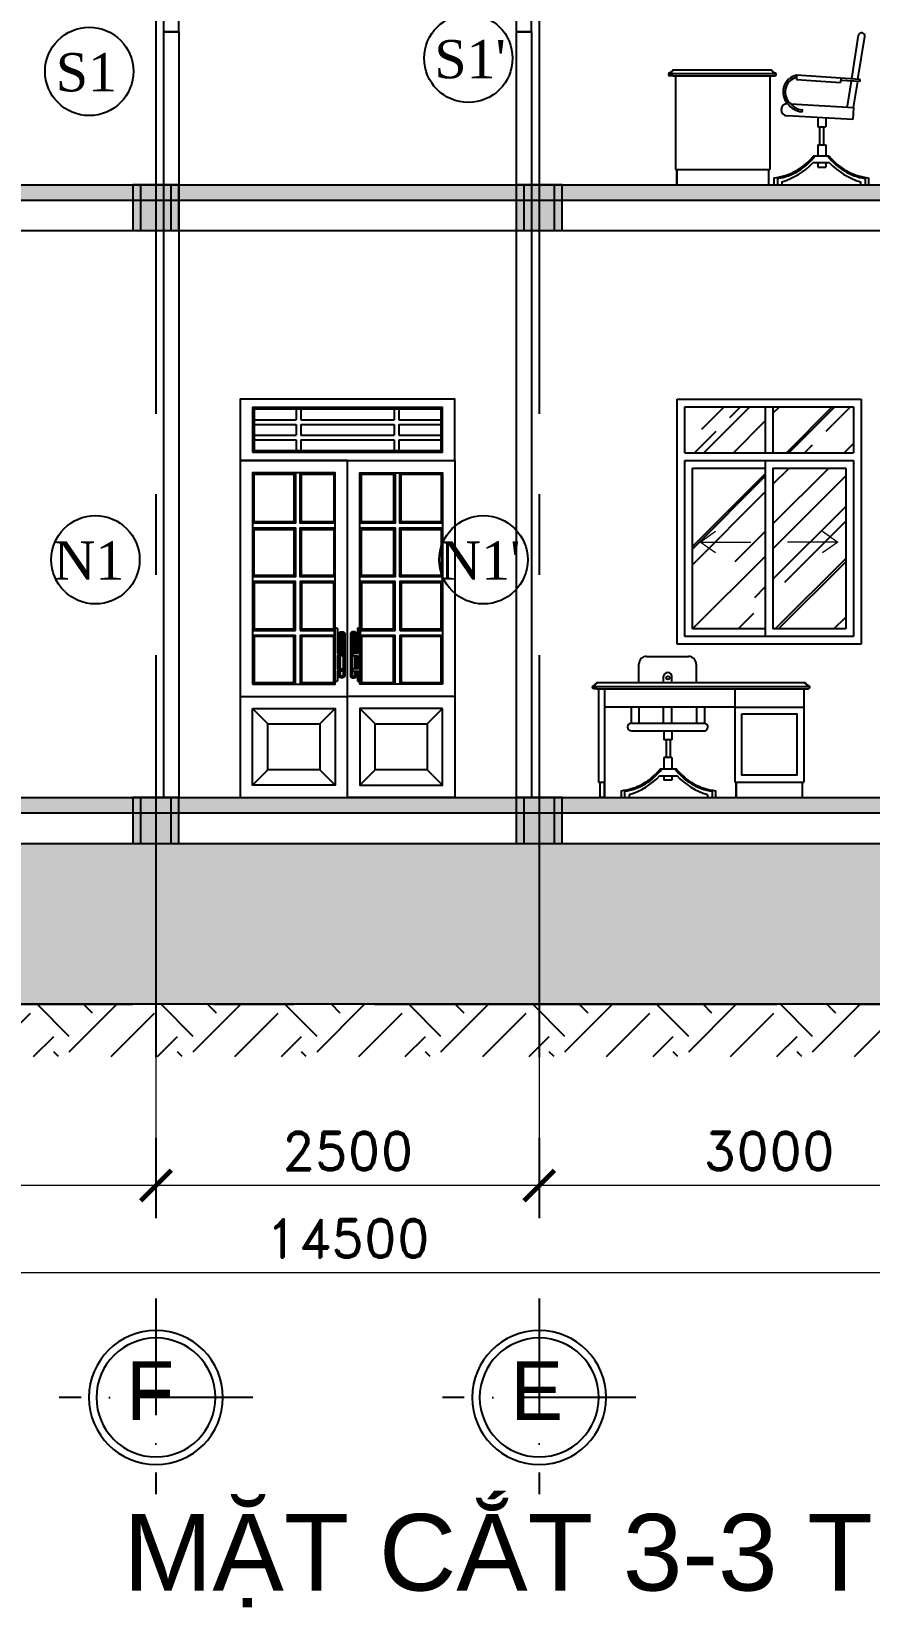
# Model space of a CAD drawing. Header units: inches. Extents: x 452443 to 881249, y 975131 to 1198310.
# Drawn here: x 784054 to 789520, y 1031223 to 1041510 of the extents above; entities that cross this region are included whole.
import ezdxf
from ezdxf.enums import TextEntityAlignment as Align

# ---------------------------------------------------------------- set-up
doc = ezdxf.new("R2010")
doc.units = ezdxf.units.IN
doc.header["$LTSCALE"] = 3.5
doc.header["$MEASUREMENT"] = 0
doc.linetypes.add('ACAD_ISO10W100', pattern=[18, 12, -3, 0, -3])
doc.linetypes.add('CENTER', pattern=[2, 1.25, -0.25, 0.25, -0.25])
for name, color, linetype in [('1-NETMANH', 1, 'Continuous'), ('cot', 1, 'Continuous'), ('cotnha', 1, 'Continuous'), ('DOOR-84', 84, 'Continuous'), ('hatch', 4, 'Continuous'), ('hatch vl', 4, 'Continuous'), ('NCUAMANH', 32, 'Continuous'), ('Netthay_126', 126, 'Continuous'), ('NOI THAT', 42, 'Continuous'), ('phong', 2, 'Continuous'), ('text', 3, 'Continuous'), ('TEXT2', 7, 'Continuous'), ('thuocdo', 3, 'Continuous'), ('Truc', 252, 'Continuous'), ('Vat dung 2', 9, 'Continuous'), ('VATLIEU', 35, 'Continuous'), ('VISIONABLE-LINE126', 126, 'Continuous')]:
    doc.layers.add(name, color=color, linetype=linetype)
doc.styles.add('romand', font='romand.shx')
doc.styles.get("Standard").update_dxf_attribs({"font": 'times.ttf'})
doc.styles.add('STYLE5', font='VAVON_.TTF')
doc.styles.add('VNI-HELVE', font='VHELVEN0.TTF')
doc.dimstyles.new('TL100', dxfattribs={"dimscale": 100, "dimtxt": 2.5, "dimasz": 2, "dimexe": 2, "dimexo": 1, "dimgap": 1, "dimtad": 1, "dimdec": 0, "dimzin": 0, "dimdsep": 46, "dimtxsty": 'romand', "dimblk": 'ARCHTICK', "dimcen": 2, "dimdle": 2, "dimclrd": 256, "dimclre": 256, "dimclrt": 7, "dimadec": 0, "dimazin": 0, "dimtfac": 0.004, "dimtdec": 0, "dimtmove": 2, "dimatfit": 3, "dimfxl": 1, "dimtolj": 1, "dimtzin": 0, "dimlwd": 20, "dimlwe": 20, "dimarcsym": 1})

# ---------------------------------------------------------------- blocks, each defined once
blk = doc.blocks.new('truc tron')
at = {"layer": 'DOOR-84', "linetype": 'ACAD_ISO10W100', "ltscale": 20}
for p, q in [((0, -710), (0, 710)), ((710, 0), (-710, 0))]:
    blk.add_line(p, q, dxfattribs=at)
at = {"layer": 'DOOR-84', "linetype": 'Continuous'}
blk.add_circle((0, 0), 492, dxfattribs=at)
at = {"layer": 'NOI THAT', "linetype": 'Continuous'}
blk.add_circle((0, 0), 437, dxfattribs=at)
blk = doc.blocks.new('cuadi2600x1400')
at = {"layer": 'Vat dung 2', "ltscale": 15}
h = blk.add_hatch(color=256, dxfattribs=at)
edge = h.paths.add_edge_path()
edge.add_line((635, 824), (635, 764))
edge.add_ellipse((628, 764), major_axis=(-5.3, 5.3), ratio=1, start_angle=135, end_angle=225, ccw=False)
edge.add_line((628, 757), (623, 757))
edge.add_ellipse((623, 764), major_axis=(-5.3, 5.3), ratio=1, start_angle=45, end_angle=135, ccw=False)
edge.add_line((615, 764), (615, 1099))
edge.add_ellipse((623, 1099), major_axis=(-5.3, 5.3), ratio=1, start_angle=-45, end_angle=45, ccw=False)
edge.add_line((623, 1107), (628, 1107))
edge.add_ellipse((628, 1099), major_axis=(5.3, 5.3), ratio=1, start_angle=315, end_angle=405, ccw=False)
edge.add_line((635, 1099), (635, 939))
edge.add_line((635, 939), (663, 939))
edge.add_ellipse((663, 934), major_axis=(-3.54, 3.54), ratio=1, start_angle=225, end_angle=315, ccw=False)
edge.add_line((668, 934), (668, 929))
edge.add_ellipse((663, 929), major_axis=(3.54, 3.54), ratio=1, start_angle=225, end_angle=315, ccw=False)
edge.add_line((663, 924), (635, 924))
edge.add_line((635, 924), (635, 839))
edge.add_line((635, 839), (663, 839))
edge.add_ellipse((663, 834), major_axis=(-3.54, 3.54), ratio=1, start_angle=225, end_angle=315, ccw=False)
edge.add_line((668, 834), (668, 829))
edge.add_ellipse((663, 829), major_axis=(3.54, 3.54), ratio=1, start_angle=225, end_angle=315, ccw=False)
edge.add_line((663, 824), (635, 824))
h = blk.add_hatch(color=256, dxfattribs=at)
edge = h.paths.add_edge_path()
edge.add_ellipse((667, 1067), major_axis=(3.54, 3.54), ratio=1, start_angle=315, end_angle=405)
edge.add_line((667, 1072), (657, 1072))
edge.add_ellipse((657, 1067), major_axis=(-3.54, 3.54), ratio=1, start_angle=-45, end_angle=45)
edge.add_line((652, 1067), (652, 951))
edge.add_line((652, 951), (655, 951))
edge.add_ellipse((662, 951), major_axis=(5.34, 5.34), ratio=1, start_angle=-45, end_angle=135, ccw=False)
edge.add_line((670, 951), (672, 951))
edge.add_line((672, 951), (672, 1067))
h = blk.add_hatch(color=256, dxfattribs=at)
edge = h.paths.add_edge_path()
edge.add_ellipse((733, 1067), major_axis=(-3.54, 3.54), ratio=1, start_angle=-45, end_angle=45, ccw=False)
edge.add_line((733, 1072), (743, 1072))
edge.add_ellipse((743, 1067), major_axis=(3.54, 3.54), ratio=1, start_angle=315, end_angle=405, ccw=False)
edge.add_line((748, 1067), (748, 951))
edge.add_line((748, 951), (745, 951))
edge.add_ellipse((738, 951), major_axis=(-5.34, 5.34), ratio=1, start_angle=225, end_angle=405)
edge.add_line((730, 951), (728, 951))
edge.add_line((728, 951), (728, 1067))
h = blk.add_hatch(color=256, dxfattribs=at)
edge = h.paths.add_edge_path()
edge.add_line((765, 824), (765, 764))
edge.add_ellipse((772, 764), major_axis=(5.3, 5.3), ratio=1, start_angle=135, end_angle=225)
edge.add_line((772, 757), (777, 757))
edge.add_ellipse((777, 764), major_axis=(5.3, 5.3), ratio=1, start_angle=225, end_angle=315)
edge.add_line((785, 764), (785, 1099))
edge.add_ellipse((777, 1099), major_axis=(5.3, 5.3), ratio=1, start_angle=315, end_angle=405)
edge.add_line((777, 1107), (772, 1107))
edge.add_ellipse((772, 1099), major_axis=(-5.3, 5.3), ratio=1, start_angle=-45, end_angle=45)
edge.add_line((765, 1099), (765, 939))
edge.add_line((765, 939), (737, 939))
edge.add_ellipse((737, 934), major_axis=(3.54, 3.54), ratio=1, start_angle=45, end_angle=135)
edge.add_line((732, 934), (732, 929))
edge.add_ellipse((737, 929), major_axis=(-3.54, 3.54), ratio=1, start_angle=45, end_angle=135)
edge.add_line((737, 924), (765, 924))
edge.add_line((765, 924), (765, 839))
edge.add_line((765, 839), (737, 839))
edge.add_ellipse((737, 834), major_axis=(3.54, 3.54), ratio=1, start_angle=45, end_angle=135)
edge.add_line((732, 834), (732, 829))
edge.add_ellipse((737, 829), major_axis=(-3.54, 3.54), ratio=1, start_angle=45, end_angle=135)
edge.add_line((737, 824), (765, 824))
h = blk.add_hatch(color=256, dxfattribs=at)
edge = h.paths.add_edge_path()
edge.add_line((672, 951), (670, 951))
edge.add_ellipse((662, 951), major_axis=(5.34, 5.34), ratio=1, start_angle=135, end_angle=315, ccw=False)
edge.add_line((655, 951), (652, 951))
edge.add_line((652, 951), (652, 939))
edge.add_line((652, 939), (663, 939))
edge.add_ellipse((663, 934), major_axis=(-3.54, 3.54), ratio=1, start_angle=225, end_angle=315, ccw=False)
edge.add_line((668, 934), (668, 929))
edge.add_ellipse((663, 929), major_axis=(3.54, 3.54), ratio=1, start_angle=225, end_angle=315, ccw=False)
edge.add_line((663, 924), (652, 924))
edge.add_line((652, 924), (652, 839))
edge.add_line((652, 839), (663, 839))
edge.add_ellipse((663, 834), major_axis=(-3.54, 3.54), ratio=1, start_angle=225, end_angle=315, ccw=False)
edge.add_line((668, 834), (668, 829))
edge.add_ellipse((663, 829), major_axis=(3.54, 3.54), ratio=1, start_angle=225, end_angle=315, ccw=False)
edge.add_line((663, 824), (652, 824))
edge.add_line((652, 824), (652, 797))
edge.add_ellipse((657, 797), major_axis=(3.54, 3.54), ratio=1, start_angle=135, end_angle=225)
edge.add_line((657, 792), (667, 792))
edge.add_ellipse((667, 797), major_axis=(-3.54, 3.54), ratio=1, start_angle=135, end_angle=225)
edge.add_line((672, 797), (672, 951))
h = blk.add_hatch(color=256, dxfattribs=at)
edge = h.paths.add_edge_path()
edge.add_line((728, 951), (730, 951))
edge.add_ellipse((738, 951), major_axis=(-5.34, 5.34), ratio=1, start_angle=45, end_angle=225)
edge.add_line((745, 951), (748, 951))
edge.add_line((748, 951), (748, 939))
edge.add_line((748, 939), (737, 939))
edge.add_ellipse((737, 934), major_axis=(3.54, 3.54), ratio=1, start_angle=45, end_angle=135)
edge.add_line((732, 934), (732, 929))
edge.add_ellipse((737, 929), major_axis=(-3.54, 3.54), ratio=1, start_angle=45, end_angle=135)
edge.add_line((737, 924), (748, 924))
edge.add_line((748, 924), (748, 839))
edge.add_line((748, 839), (737, 839))
edge.add_ellipse((737, 834), major_axis=(3.54, 3.54), ratio=1, start_angle=45, end_angle=135)
edge.add_line((732, 834), (732, 829))
edge.add_ellipse((737, 829), major_axis=(-3.54, 3.54), ratio=1, start_angle=45, end_angle=135)
edge.add_line((737, 824), (748, 824))
edge.add_line((748, 824), (748, 797))
edge.add_ellipse((743, 797), major_axis=(-3.54, 3.54), ratio=1, start_angle=135, end_angle=225, ccw=False)
edge.add_line((743, 792), (733, 792))
edge.add_ellipse((733, 797), major_axis=(3.54, 3.54), ratio=1, start_angle=135, end_angle=225, ccw=False)
edge.add_line((728, 797), (728, 951))
blk.add_lwpolyline([(90, 2265), (1310, 2265), (1310, 2535), (90, 2535)], close=True, dxfattribs=at)
for points in [[(90, 2110), (350, 2110), (350, 1800), (90, 1800), (90, 2110)], [(610, 1800), (400, 1800), (400, 2110), (610, 2110), (610, 1800)], [(790, 2110), (1000, 2110), (1000, 1800), (790, 1800), (790, 2110)], [(1310, 1800), (1050, 1800), (1050, 2110), (1310, 2110), (1310, 1800)], [(90, 1750), (350, 1750), (350, 1450), (90, 1450), (90, 1750)], [(610, 1450), (400, 1450), (400, 1750), (610, 1750), (610, 1450)], [(790, 1750), (1000, 1750), (1000, 1450), (790, 1450), (790, 1750)], [(1310, 1450), (1050, 1450), (1050, 1750), (1310, 1750), (1310, 1450)], [(350, 1100), (350, 1400), (90, 1400), (90, 1100), (350, 1100)], [(610, 1400), (400, 1400), (400, 1100), (610, 1100), (610, 1400)], [(1000, 1100), (1000, 1400), (790, 1400), (790, 1100), (1000, 1100)], [(1310, 1400), (1050, 1400), (1050, 1100), (1310, 1100), (1310, 1400)], [(350, 750), (350, 1050), (90, 1050), (90, 750), (350, 750)], [(610, 1050), (400, 1050), (400, 750), (610, 750), (610, 1050)], [(1000, 750), (1000, 1050), (790, 1050), (790, 750), (1000, 750)], [(1310, 1050), (1050, 1050), (1050, 750), (1310, 750), (1310, 1050)], [(642, 839), (642, 924)], [(652, 839), (652, 924)], [(748, 839), (748, 924)], [(758, 839), (758, 924)]]:
    blk.add_lwpolyline(points, dxfattribs=at)
for points in [[(635, 939), (663, 939, -0.414214), (668, 934), (668, 929, -0.414214), (663, 924), (635, 924), (635, 839), (663, 839, -0.414214), (668, 834), (668, 829, -0.414214), (663, 824), (635, 824), (635, 764, -0.414214), (628, 757), (623, 757, -0.414214), (615, 764), (615, 1099, -0.414214), (623, 1107), (628, 1107, -0.414214), (635, 1099)], [(765, 939), (737, 939, 0.414214), (732, 934), (732, 929, 0.414214), (737, 924), (765, 924), (765, 839), (737, 839, 0.414214), (732, 834), (732, 829, 0.414214), (737, 824), (765, 824), (765, 764, 0.414214), (772, 757), (777, 757, 0.414214), (785, 764), (785, 1099, 0.414214), (777, 1107), (772, 1107, 0.414214), (765, 1099)]]:
    blk.add_lwpolyline(points, format="xyb", close=True, dxfattribs=at)
for points in [[(642, 939), (642, 1067, -0.414214), (657, 1082), (667, 1082, -0.414214), (682, 1067), (682, 797, -0.414214), (667, 782), (657, 782, -0.414214), (642, 797), (642, 824)], [(652, 939), (652, 1067, -0.414214), (657, 1072), (667, 1072, -0.414214), (672, 1067), (672, 797, -0.414214), (667, 792), (657, 792, -0.414214), (652, 797), (652, 824)], [(758, 939), (758, 1067, 0.414214), (743, 1082), (733, 1082, 0.414214), (718, 1067), (718, 797, 0.414214), (733, 782), (743, 782, 0.414214), (758, 797), (758, 824)], [(748, 939), (748, 1067, 0.414214), (743, 1072), (733, 1072, 0.414214), (728, 1067), (728, 797, 0.414214), (733, 792), (743, 792, 0.414214), (748, 797), (748, 824)]]:
    blk.add_lwpolyline(points, format="xyb", dxfattribs=at)
for centre, radius in [((662, 951), 7.56), ((662, 951), 4.56), ((738, 951), 7.56), ((738, 951), 4.56)]:
    blk.add_circle(centre, radius, dxfattribs=at)
at = {"layer": 'VATLIEU', "ltscale": 15}
for p, q in [((365, 2545), (365, 2465)), ((395, 2545), (395, 2465)), ((1005, 2545), (1005, 2465)), ((1035, 2545), (1035, 2465)), ((80, 2465), (365, 2465)), ((80, 2435), (365, 2435)), ((365, 2435), (365, 2365)), ((395, 2465), (1005, 2465)), ((395, 2435), (395, 2365)), ((395, 2435), (1005, 2435)), ((1005, 2435), (1005, 2365)), ((1035, 2465), (1320, 2465)), ((1035, 2435), (1035, 2365)), ((1035, 2435), (1320, 2435)), ((80, 2365), (365, 2365)), ((80, 2335), (365, 2335)), ((365, 2335), (365, 2255)), ((395, 2365), (1005, 2365)), ((395, 2335), (1005, 2335)), ((395, 2335), (395, 2255)), ((1005, 2335), (1005, 2255)), ((1035, 2365), (1320, 2365)), ((1035, 2335), (1320, 2335)), ((1035, 2335), (1035, 2255)), ((80, 1090), (360, 1090)), ((80, 1060), (360, 1060)), ((390, 1090), (620, 1090)), ((390, 1060), (620, 1060)), ((780, 1090), (1010, 1090)), ((780, 1060), (1010, 1060)), ((1040, 1090), (1320, 1090)), ((1040, 1060), (1320, 1060)), ((0, 660), (700, 660)), ((1400, 660), (700, 660)), ((180, 480), (80, 580)), ((520, 480), (620, 580)), ((880, 480), (780, 580)), ((1220, 480), (1320, 580)), ((180, 180), (80, 80)), ((520, 180), (620, 80)), ((880, 180), (780, 80)), ((1220, 180), (1320, 80))]:
    blk.add_line(p, q, dxfattribs=at)
for points in [[(0, 2200), (1400, 2200), (1400, 2600), (0, 2600)], [(80, 2255), (1320, 2255), (1320, 2545), (80, 2545)], [(0, 0), (700, 0), (700, 2200), (0, 2200)], [(1400, 0), (700, 0), (700, 2200), (1400, 2200)], [(80, 740), (620, 740), (620, 2120), (80, 2120)], [(1320, 740), (780, 740), (780, 2120), (1320, 2120)], [(80, 580), (620, 580), (620, 80), (80, 80)], [(1320, 580), (780, 580), (780, 80), (1320, 80)], [(180, 480), (520, 480), (520, 180), (180, 180)], [(880, 480), (1220, 480), (1220, 180), (880, 180)]]:
    blk.add_lwpolyline(points, close=True, dxfattribs=at)
for points in [[(80, 2120), (133, 2120)], [(360, 2120), (360, 1790), (80, 1790)], [(620, 1790), (390, 1790), (390, 2120)], [(567, 2120), (620, 2120)], [(1010, 2120), (1010, 1790), (780, 1790)], [(1320, 1790), (1040, 1790), (1040, 2120)], [(80, 1760), (360, 1760), (360, 1440), (80, 1440)], [(620, 1440), (390, 1440), (390, 1760), (620, 1760)], [(780, 1760), (1010, 1760), (1010, 1440), (780, 1440)], [(1320, 1440), (1040, 1440), (1040, 1760), (1320, 1760)], [(360, 1090), (360, 1410), (80, 1410)], [(620, 1410), (390, 1410), (390, 1090)], [(1010, 1090), (1010, 1410), (780, 1410)], [(1320, 1410), (1040, 1410), (1040, 1090)], [(360, 740), (360, 1060)], [(390, 1060), (390, 740)], [(1010, 740), (1010, 1060)], [(1040, 1060), (1040, 740)]]:
    blk.add_lwpolyline(points, dxfattribs=at)
blk = doc.blocks.new('ban v.tinh3')
for p, q in [((-1065, 750), (-1065, 871)), ((-1015, 921), (-742, 921)), ((-692, 871), (-692, 750)), ((-904, 750), (-904, 789)), ((-850, 750), (-850, 789)), ((-1116, 590), (-1116, 485)), ((-1065, 590), (-1065, 485)), ((-904, 485), (-904, 590)), ((-850, 484), (-850, 590)), ((-690, 590), (-689, 485)), ((-638, 590), (-638, 485)), ((-1114, 485), (-904, 485)), ((-1114, 435), (-640, 434)), ((-904, 485), (-640, 484)), ((-903, 435), (-903, 377)), ((-851, 438), (-851, 377)), ((-851, 377), (-903, 377)), ((-887, 377), (-887, 260)), ((-862, 377), (-862, 260)), ((-851, 260), (-903, 260)), ((-903, 260), (-903, 186)), ((-851, 260), (-851, 186)), ((-903, 142), (-903, 114)), ((-851, 114), (-903, 114)), ((-851, 142), (-851, 114)), ((-1182, 0), (-565, 0))]:
    blk.add_line(p, q)
at = {"color": 7}
for p, q in [((-1340, 750), (20, 750)), ((-1340, 710), (25, 710)), ((-1330, 710), (-1330, 100)), ((-1290, 710), (-1290, 100)), ((-440, 710), (-440, 100)), ((-440, 710), (-440, 100)), ((10, 710), (10, 100)), ((-440, 590), (10, 590)), ((-1320, 100), (-1320, 0)), ((-1290, 0), (-1320, 0)), ((-1290, 0), (-1290, 100)), ((-1290, 100), (-1290, 0)), ((-440, 100), (10, 100)), ((-440, 100), (10, 100)), ((-430, 0), (-430, 100)), ((-430, 100), (-430, 0)), ((-430, 100), (-430, 0)), ((-430, 100), (-430, 0)), ((-430, 0), (0, 0)), ((0, 100), (0, 0))]:
    blk.add_line(p, q, dxfattribs=at)
at = {"linetype": 'ByBlock'}
for p, q in [((-1340, 710), (-1360, 710)), ((20, 710), (40, 710)), ((-440, 590), (-1290, 590))]:
    blk.add_line(p, q, dxfattribs=at)
at = {"color": 7, "linetype": 'ByBlock'}
blk.add_line((-1330, 100), (-1290, 100), dxfattribs=at)
at = {"color": 7}
for points in [[(-1340, 750), (-1340, 750), (-1340, 745, 0.327999), (-1350, 735), (-1355, 735), (-1355, 730), (-1360, 730)], [(20, 750), (20, 750), (20, 745, -0.327999), (30, 735), (35, 735), (35, 730), (40, 730)]]:
    blk.add_lwpolyline(points, format="xyb", dxfattribs=at)
blk.add_circle((-876, 781), 10.9)
for centre, radius, start, end in [((-1015, 871), 50, 90, 180), ((-742, 871), 50, 0, 90), ((-877, 789), 27, 0, 180), ((-1114, 460), 25, 89.8543, 269.8543), ((-640, 459), 25, 269.8543, 89.8543)]:
    blk.add_arc(centre, radius, start, end)
for centre, start, end in [((-1360, 720), 90, 270), ((40, 720), 270, 90)]:
    blk.add_arc(centre, 10, start, end, dxfattribs=at)
at = {"layer": '1-NETMANH'}
for p, q in [((-1369, 725), (49, 725)), ((-928, 142), (-819, 142)), ((-926, 186), (-821, 186)), ((-1182, 45), (-1182, 0)), ((-1159, 41), (-1159, 0)), ((-1130, 18), (-1130, 0)), ((-617, 18), (-617, 0)), ((-617, 18), (-617, 0)), ((-588, 41), (-588, 0)), ((-565, 45), (-565, 0))]:
    blk.add_line(p, q, dxfattribs=at)
blk.add_lwpolyline([(-395, 545), (-35, 545), (-35, 145), (-395, 145)], close=True, dxfattribs=at)
for centre, radius, start, end in [((-1224, 423), 381, 276.3269, 321.5877), ((-1216, 411), 375, 278.8818, 323.0611), ((-1267, 468), 470, 286.9417, 316.1538), ((-530, 411), 375, 216.9389, 261.1182), ((-523, 423), 381, 218.4123, 263.6731), ((-480, 468), 470, 223.8462, 253.0583)]:
    blk.add_arc(centre, radius, start, end, dxfattribs=at)
blk = doc.blocks.new('ban v.tinh4')
at = {"color": 7}
for p, q in [((-26, 750), (617, 750)), ((-26, 710), (622, 710)), ((-10, 710), (-10, 100)), ((-10, 710), (-10, 100)), ((607, 710), (607, 100)), ((-10, 100), (607, 100)), ((-10, 100), (607, 100)), ((0, 0), (0, 100)), ((0, 100), (0, 0)), ((0, 100), (0, 0)), ((0, 100), (0, 0)), ((0, 0), (597, 0)), ((597, 100), (597, 0))]:
    blk.add_line(p, q, dxfattribs=at)
at = {"linetype": 'ByBlock'}
for p, q in [((-26, 710), (-46, 710)), ((617, 710), (637, 710))]:
    blk.add_line(p, q, dxfattribs=at)
for p, q in [((781, 714), (779, 686)), ((779, 686), (1068, 667)), ((1070, 695), (1068, 667)), ((1195, 673), (1196, 687)), ((744, 527), (1152, 504)), ((1148, 425), (718, 450)), ((919, 438), (919, 377)), ((971, 435), (971, 377)), ((1152, 504), (1148, 425)), ((919, 377), (971, 377)), ((930, 377), (930, 260)), ((956, 377), (956, 260)), ((919, 260), (971, 260)), ((919, 260), (919, 186)), ((971, 260), (971, 186)), ((919, 142), (919, 114)), ((919, 114), (971, 114)), ((971, 142), (971, 114)), ((633, 0), (1250, 0))]:
    blk.add_line(p, q)
for points in [[(1140, 690), (1185, 976, 0.693987)], [(1181, 688), (1226, 967, 0.955257), (1185, 976, 0.035148)], [(1112, 512), (1138, 676, 0.693987)], [(1152, 504), (1179, 674, 0.955257)]]:
    blk.add_lwpolyline(points, format="xyb")
at = {"color": 7}
for points in [[(-26, 750), (-26, 750), (-26, 745, 0.327999), (-36, 735), (-41, 735), (-41, 730), (-46, 730)], [(617, 750), (617, 750), (617, 745, -0.327999), (627, 735), (632, 735), (632, 730), (637, 730)]]:
    blk.add_lwpolyline(points, format="xyb", dxfattribs=at)
for centre, start, end in [((-46, 720), 90, 270), ((637, 720), 270, 90)]:
    blk.add_arc(centre, 10, start, end, dxfattribs=at)
blk.add_arc((720, 489), 39.4, 86.6986, 266.6986)
at = {"layer": '1-NETMANH'}
for p, q in [((-54, 725), (645, 725)), ((1196, 687), (781, 714)), ((1195, 673), (1069, 681)), ((996, 142), (887, 142)), ((994, 186), (889, 186)), ((633, 45), (633, 0)), ((656, 41), (656, 0)), ((685, 18), (685, 0)), ((1198, 18), (1198, 0)), ((1227, 41), (1227, 0)), ((1250, 45), (1250, 0))]:
    blk.add_line(p, q, dxfattribs=at)
for centre, radius, start, end in [((804, 605), 112, 102.0562, 222.876), ((804, 605), 98.3, 104.2449, 231.9122), ((831, 611), 136, 217.2826, 262.7659), ((824, 591), 102, 218.3052, 264.4957), ((813, 482), 6.53, 273.448, 81.3433), ((591, 423), 381, 276.3269, 321.5877), ((599, 411), 375, 278.8818, 323.0611), ((548, 468), 470, 286.9417, 316.1538), ((1285, 411), 375, 216.9389, 261.1182), ((1292, 423), 381, 218.4123, 263.6731), ((1335, 468), 470, 223.8462, 253.0583)]:
    blk.add_arc(centre, radius, start, end, dxfattribs=at)
blk = doc.blocks.new('_ArchTick')
at = {"color": 0, "linetype": 'ByBlock', "const_width": 0.15}
blk.add_lwpolyline([(-0.5, -0.5), (0.5, 0.5)], dxfattribs=at)
blk = doc.blocks.new('*D2493')
at = {"layer": 'DEFPOINTS', "color": 0}
for p in [(787366, 1035160), (790366, 1035160), (787366, 1033977)]:
    blk.add_point(p, dxfattribs=at)
at = {"layer": 'thuocdo', "lineweight": 20}
for p, q in [((787366, 1035060), (787366, 1033777)), ((790366, 1035060), (790366, 1033777)), ((790566, 1033977), (787166, 1033977))]:
    blk.add_line(p, q, dxfattribs=at)
at = {"layer": 'thuocdo', "lineweight": 20, "xscale": 200, "yscale": 200, "zscale": 200, "rotation": 180}
blk.add_blockref('_ArchTick', (787366, 1033977), dxfattribs=at)
at = {"layer": 'thuocdo', "lineweight": 20, "xscale": 200, "yscale": 200, "zscale": 200}
blk.add_blockref('_ArchTick', (790366, 1033977), dxfattribs=at)
at = {"layer": 'thuocdo', "color": 7, "insert": (788866, 1034202), "char_height": 250, "attachment_point": 5, "style": 'romand'}
blk.add_mtext('\\A1;3000', dxfattribs=at)
blk = doc.blocks.new('*D2494')
at = {"layer": 'DEFPOINTS', "color": 0}
for p in [(784866, 1035160), (787366, 1035160), (784866, 1033977)]:
    blk.add_point(p, dxfattribs=at)
at = {"layer": 'thuocdo', "lineweight": 20}
for p, q in [((784866, 1035060), (784866, 1033777)), ((787366, 1035060), (787366, 1033777)), ((787566, 1033977), (784666, 1033977))]:
    blk.add_line(p, q, dxfattribs=at)
at = {"layer": 'thuocdo', "lineweight": 20, "xscale": 200, "yscale": 200, "zscale": 200, "rotation": 180}
blk.add_blockref('_ArchTick', (784866, 1033977), dxfattribs=at)
at = {"layer": 'thuocdo', "lineweight": 20, "xscale": 200, "yscale": 200, "zscale": 200}
blk.add_blockref('_ArchTick', (787366, 1033977), dxfattribs=at)
at = {"layer": 'thuocdo', "color": 7, "insert": (786116, 1034202), "char_height": 250, "attachment_point": 5, "style": 'romand'}
blk.add_mtext('\\A1;2500', dxfattribs=at)
blk = doc.blocks.new('*D2495')
at = {"layer": 'DEFPOINTS', "color": 0}
for p in [(781866, 1035160), (784866, 1035160), (781866, 1033977)]:
    blk.add_point(p, dxfattribs=at)
at = {"layer": 'thuocdo', "lineweight": 20}
for p, q in [((781866, 1035060), (781866, 1033777)), ((784866, 1035060), (784866, 1033777)), ((785066, 1033977), (781666, 1033977))]:
    blk.add_line(p, q, dxfattribs=at)
at = {"layer": 'thuocdo', "lineweight": 20, "xscale": 200, "yscale": 200, "zscale": 200, "rotation": 180}
blk.add_blockref('_ArchTick', (781866, 1033977), dxfattribs=at)
at = {"layer": 'thuocdo', "lineweight": 20, "xscale": 200, "yscale": 200, "zscale": 200}
blk.add_blockref('_ArchTick', (784866, 1033977), dxfattribs=at)
at = {"layer": 'thuocdo', "color": 7, "insert": (783366, 1034202), "char_height": 250, "attachment_point": 5, "style": 'romand'}
blk.add_mtext('\\A1;3000', dxfattribs=at)
blk = doc.blocks.new('*D2497')
at = {"layer": 'DEFPOINTS', "color": 0}
for p in [(778866, 1034437), (793366, 1034335), (778866, 1033407)]:
    blk.add_point(p, dxfattribs=at)
at = {"layer": 'thuocdo', "lineweight": 20}
for p, q in [((778866, 1034337), (778866, 1033207)), ((793366, 1034235), (793366, 1033207)), ((793566, 1033407), (778666, 1033407))]:
    blk.add_line(p, q, dxfattribs=at)
at = {"layer": 'thuocdo', "lineweight": 20, "xscale": 200, "yscale": 200, "zscale": 200, "rotation": 180}
blk.add_blockref('_ArchTick', (778866, 1033407), dxfattribs=at)
at = {"layer": 'thuocdo', "lineweight": 20, "xscale": 200, "yscale": 200, "zscale": 200}
blk.add_blockref('_ArchTick', (793366, 1033407), dxfattribs=at)
at = {"layer": 'thuocdo', "color": 7, "insert": (786116, 1033632), "char_height": 250, "attachment_point": 5, "style": 'romand'}
blk.add_mtext('\\A1;14500', dxfattribs=at)
blk = doc.blocks.new('CUAS1200x1600')
at = {"layer": 'hatch vl'}
h = blk.add_hatch(dxfattribs=at)
h.set_pattern_fill('AR-RROOF', color=256, scale=15, angle=45)
h.set_pattern_definition([(45, (381731, 834646.73), (323.28922, 862.10459), [5715, -762, 1905, -381]), (45, (381954.6, 835139.75), (-627.7199, 88.90454), [1143, -125.73, 2286, -285.75]), (45, (381636.7, 835010.43), (1220.41681, 1581.4231), [3048, -533.4, 1524, -381])])
h.paths.add_polyline_path([(100, 100), (575, 100), (575, 1150), (100, 1150)])
h.paths.add_polyline_path([(625, 100), (1100, 100), (1100, 1150), (625, 1150)])
h.paths.add_polyline_path([(575, 1250), (575, 1550), (50, 1550), (50, 1250)])
h.paths.add_polyline_path([(625, 1550), (625, 1250), (1150, 1250), (1150, 1550)])
at = {"layer": 'DOOR-84', "ltscale": 3}
for p, q in [((0, 0), (0, 1600)), ((0, 1600), (1200, 1600)), ((50, 1250), (50, 1550)), ((50, 1550), (1150, 1550)), ((1150, 1550), (1150, 1250)), ((50, 1250), (1150, 1250)), ((50, 50), (50, 1200)), ((50, 1200), (1150, 1200)), ((100, 100), (100, 1150)), ((100, 1150), (575, 1150)), ((625, 1150), (1100, 1150)), ((1100, 1150), (1100, 100)), ((1150, 1200), (1150, 50)), ((1200, 0), (0, 0)), ((1150, 50), (50, 50)), ((575, 100), (100, 100)), ((1100, 100), (625, 100))]:
    blk.add_line(p, q, dxfattribs=at)
for points in [[(575, 1550), (575, 1250)], [(625, 1550), (625, 1250)], [(1200, 1600), (1200, 0)], [(575, 1200), (575, 50)], [(625, 1150), (625, 100)]]:
    blk.add_lwpolyline(points, dxfattribs=at)
for points in [[(151, 667), (481, 667)], [(1049, 667), (719, 667)]]:
    blk.add_leader(points, dimstyle='TL100', override={"dimasz": 1, "dimtad": 0, "dimldrblk": 'Open90', "dimarcsym": 1}, dxfattribs=at)

msp = doc.modelspace()

# ---------------------------------------------------------------- hatches: boundary and pattern name
at = {"layer": 'cot'}
h = msp.add_hatch(color=256, dxfattribs=at)
h.dxf.hatch_style = 1
h.paths.add_polyline_path([(787265.8, 1040510.4), (784965.8, 1040510.4), (784965.8, 1040410.4), (787265.8, 1040410.4)])
h.paths.add_polyline_path([(791065.8, 1040510.4), (787465.8, 1040510.4), (787465.8, 1040410.4), (791065.8, 1040410.4)])
h.paths.add_polyline_path([(778865.8, 1040510.4), (778865.8, 1040410.4), (784765.8, 1040410.4), (784765.8, 1040510.4)])
h.paths.add_polyline_path([(793365.8, 1040410.4), (793365.8, 1040510.4), (791265.8, 1040510.4), (791265.8, 1040410.4)])
h = msp.add_hatch(color=256, dxfattribs=at)
h.dxf.hatch_style = 1
h.paths.add_polyline_path([(785015.8, 1040510.4), (784715.8, 1040510.4), (784715.8, 1040210.4), (785015.8, 1040210.4)])
h = msp.add_hatch(color=256, dxfattribs=at)
h.dxf.hatch_style = 1
h.paths.add_polyline_path([(784965.8, 1040510.4), (784765.8, 1040510.4), (784765.8, 1040210.4), (784965.8, 1040210.4)])
h = msp.add_hatch(color=256, dxfattribs=at)
h.dxf.hatch_style = 1
h.paths.add_polyline_path([(784965.8, 1040510.4), (784765.8, 1040510.4), (784765.8, 1040210.4), (784965.8, 1040210.4)])
h = msp.add_hatch(color=256, dxfattribs=at)
h.dxf.hatch_style = 1
h.paths.add_polyline_path([(787515.8, 1040510.4), (787215.8, 1040510.4), (787215.8, 1040210.4), (787515.8, 1040210.4)])
h = msp.add_hatch(color=256, dxfattribs=at)
h.dxf.hatch_style = 1
h.paths.add_polyline_path([(787465.8, 1040510.4), (787265.8, 1040510.4), (787265.8, 1040210.4), (787465.8, 1040210.4)])
h = msp.add_hatch(color=256, dxfattribs=at)
h.dxf.hatch_style = 1
h.paths.add_polyline_path([(787465.8, 1040510.4), (787265.8, 1040510.4), (787265.8, 1040210.4), (787465.8, 1040210.4)])
h = msp.add_hatch(color=256, dxfattribs=at)
h.dxf.hatch_style = 1
h.paths.add_polyline_path([(784765.8, 1036510.4), (780965.8, 1036510.4), (780965.8, 1036410.4), (784765.8, 1036410.4)])
h.paths.add_polyline_path([(787265.8, 1036510.4), (784965.8, 1036510.4), (784965.8, 1036410.4), (787265.8, 1036410.4)])
h.paths.add_polyline_path([(791065.8, 1036510.4), (787465.8, 1036510.4), (787465.8, 1036410.4), (791065.8, 1036410.4)])
h.paths.add_polyline_path([(778865.8, 1036510.4), (778865.8, 1036410.4), (780965.8, 1036410.4), (780965.8, 1036510.4)])
h.paths.add_polyline_path([(793365.8, 1036410.4), (793365.8, 1036510.4), (791065.8, 1036510.4), (791065.8, 1036410.4)])
h = msp.add_hatch(color=256, dxfattribs=at)
h.dxf.hatch_style = 1
h.paths.add_polyline_path([(785015.8, 1036510.4), (784715.8, 1036510.4), (784715.8, 1036210.4), (785015.8, 1036210.4)])
h = msp.add_hatch(color=256, dxfattribs=at)
h.dxf.hatch_style = 1
h.paths.add_polyline_path([(784965.8, 1036510.4), (784765.8, 1036510.4), (784765.8, 1036210.4), (784965.8, 1036210.4)])
h = msp.add_hatch(color=256, dxfattribs=at)
h.dxf.hatch_style = 1
h.paths.add_polyline_path([(784965.8, 1036510.4), (784765.8, 1036510.4), (784765.8, 1036210.4), (784965.8, 1036210.4)])
h = msp.add_hatch(color=256, dxfattribs=at)
h.dxf.hatch_style = 1
h.paths.add_polyline_path([(787515.8, 1036510.4), (787215.8, 1036510.4), (787215.8, 1036210.4), (787515.8, 1036210.4)])
h = msp.add_hatch(color=256, dxfattribs=at)
h.dxf.hatch_style = 1
h.paths.add_polyline_path([(787465.8, 1036510.4), (787265.8, 1036510.4), (787265.8, 1036210.4), (787465.8, 1036210.4)])
h = msp.add_hatch(color=256, dxfattribs=at)
h.dxf.hatch_style = 1
h.paths.add_polyline_path([(787465.8, 1036510.4), (787265.8, 1036510.4), (787265.8, 1036210.4), (787465.8, 1036210.4)])
at = {"layer": 'hatch'}
h = msp.add_hatch(dxfattribs=at)
h.set_pattern_fill('AR-SAND', color=256, scale=7)
h.set_pattern_definition([(37.5, (719115.2, 926872.92), (-11.2002, 342.58927), [0, -270.256, 0, -302.26, 0, -288.925]), (7.5, (719115.2, 926872.92), (314.6663, 501.7776), [0, -145.796, 0, -243.586, 0, -93.345]), (327.5, (718896.5, 926872.92), (553.69466, 1.006), [0, -88.9, 0, -320.04, 0, -417.83]), (317.5, (718896.5, 926872.9), (534.4895, 156.0505), [0, -44.45, 0, -209.804, 0, -240.03])])
h.paths.add_polyline_path([(793165.8, 1035160.4), (793165.8, 1036210.4), (779065.8, 1036210.4), (779065.8, 1035160.4)])
h = msp.add_hatch(dxfattribs=at)
h.set_pattern_fill('EARTH', color=256, scale=90, angle=45)
h.set_pattern_definition([(45, (857342.7, 965039.04), (6e-14, 808.223), [571.5, -571.5]), (45, (857191.13, 965190.6), (6e-14, 808.223), [571.5, -571.5]), (45, (857039.6, 965342.1), (6e-14, 808.223), [571.5, -571.5]), (135, (857039.6, 965443.15), (-808.223, 6e-14), [571.5, -571.5]), (135, (857191.13, 965594.7), (-808.223, 6e-14), [571.5, -571.5]), (135, (857342.7, 965746.23), (-808.223, 6e-14), [571.5, -571.5])])
h.paths.add_polyline_path([(794146.2, 1035160.4), (794146.2, 1034960.4), (794146.2, 1035160.4), (778341.2, 1035160.4), (778341.2, 1034819.3), (794360.3, 1034819.3), (794360.3, 1035160.4)])

# ---------------------------------------------------------------- linework, layer by layer
at = {"layer": 'cot'}
for points in [[(784715.8, 1040210.4), (785015.8, 1040210.4), (785015.8, 1040510.4), (784715.8, 1040510.4)], [(784765.8, 1040210.4), (784965.8, 1040210.4), (784965.8, 1040510.4), (784765.8, 1040510.4)], [(784765.8, 1040210.4), (784965.8, 1040210.4), (784965.8, 1040510.4), (784765.8, 1040510.4)], [(787215.8, 1040210.4), (787515.8, 1040210.4), (787515.8, 1040510.4), (787215.8, 1040510.4)], [(787265.8, 1040210.4), (787465.8, 1040210.4), (787465.8, 1040510.4), (787265.8, 1040510.4)], [(787265.8, 1040210.4), (787465.8, 1040210.4), (787465.8, 1040510.4), (787265.8, 1040510.4)], [(784715.8, 1036210.4), (785015.8, 1036210.4), (785015.8, 1036510.4), (784715.8, 1036510.4)], [(784765.8, 1036210.4), (784965.8, 1036210.4), (784965.8, 1036510.4), (784765.8, 1036510.4)], [(784765.8, 1036210.4), (784965.8, 1036210.4), (784965.8, 1036510.4), (784765.8, 1036510.4)], [(787215.8, 1036210.4), (787515.8, 1036210.4), (787515.8, 1036510.4), (787215.8, 1036510.4)], [(787265.8, 1036210.4), (787465.8, 1036210.4), (787465.8, 1036510.4), (787265.8, 1036510.4)], [(787265.8, 1036210.4), (787465.8, 1036210.4), (787465.8, 1036510.4), (787265.8, 1036510.4)]]:
    msp.add_lwpolyline(points, close=True, dxfattribs=at)
for points in [[(779065.8, 1036510.4), (793265.8, 1036510.4)], [(779065.8, 1036410.4), (793365.8, 1036410.4)]]:
    msp.add_lwpolyline(points, dxfattribs=at)
at = {"layer": 'cotnha'}
for points in [[(779165.8, 1040510.4), (793365.8, 1040510.4)], [(779165.8, 1040410.4), (793365.8, 1040410.4)]]:
    msp.add_lwpolyline(points, dxfattribs=at)
at = {"layer": 'DOOR-84'}
for points in [[(784915.8, 1041508.4), (785015.8, 1041508.4), (785015.8, 1043110.4), (784915.8, 1043110.4)], [(787215.8, 1041508.4), (787315.8, 1041508.4), (787315.8, 1043110.4), (787215.8, 1043110.4)]]:
    msp.add_lwpolyline(points, close=True, dxfattribs=at)
for points in [[(784915.8, 1041508.4), (785015.8, 1041508.4)], [(787215.8, 1041508.4), (787315.8, 1041508.4)]]:
    msp.add_lwpolyline(points, dxfattribs=at)
at = {"layer": 'Netthay_126', "ltscale": 200}
for points in [[(786903.8, 1039149.4, 0, 100, 0), (786903.8, 1039443.5, 0, 0, 0), (786903.8, 1041047.1, 0, 0, 0)], [(784430.8, 1039281.7, 0, 100, 0), (784430.8, 1039575.9, 0, 0, 0), (784430.8, 1040961.5, 0, 0, 0)], [(784470.8, 1035163.1, 0, 100, 0), (784470.8, 1035457.3, 0, 0, 0), (784470.8, 1037773.8, 0, 0, 0)], [(787002.5, 1035163.1, 0, 100, 0), (787002.5, 1035457.3, 0, 0, 0), (787002.5, 1037773.8, 0, 0, 0)]]:
    msp.add_lwpolyline(points, format="xyseb", dxfattribs=at)
at = {"layer": 'Netthay_126'}
for points in [[(779165.8, 1040210.4), (790365.8, 1040210.4)], [(779065.8, 1036210.4), (793365.8, 1036210.4)], [(793365.8, 1035160.4), (778865.8, 1035160.4)]]:
    msp.add_lwpolyline(points, dxfattribs=at)
for centre in [(786903.8, 1041335.4), (784430.8, 1041249.8), (784470.8, 1038062.1), (787002.5, 1038062.1)]:
    msp.add_circle(centre, 288.2, dxfattribs=at)
at = {"layer": 'phong'}
for p, q in [((784915.8, 1041510.2), (784915.8, 1036510.4)), ((785015.8, 1041510.2), (785015.8, 1036510.4)), ((787215.8, 1041510.2), (787215.8, 1036510.4)), ((787315.8, 1041510.2), (787315.8, 1036510.4))]:
    msp.add_line(p, q, dxfattribs=at)
for points in [[(784915.8, 1041510.2), (785015.8, 1041510.2)], [(787215.8, 1041510.2), (787315.8, 1041510.2)]]:
    msp.add_lwpolyline(points, dxfattribs=at)
at = {"layer": 'Truc', "linetype": 'CENTER', "ltscale": 600}
for p, q in [((777890.9, 1040510.4), (795486.8, 1040510.4)), ((777890.9, 1036510.4), (795486.8, 1036510.4)), ((777890.9, 1035160.4), (795486.8, 1035160.4))]:
    msp.add_line(p, q, dxfattribs=at)
for points in [[(784865.8, 1054239.7), (784865.8, 1033159.6)], [(787365.8, 1054239.7), (787365.8, 1033159.6)]]:
    msp.add_lwpolyline(points, dxfattribs=at)

# ---------------------------------------------------------------- block references
at = {"layer": 'DOOR-84'}
msp.add_blockref('CUAS1200x1600', (788265.8, 1037510.4), dxfattribs=at)
at = {"layer": 'NCUAMANH'}
for name, p in [('ban v.tinh4', (788264.4, 1040510.4)), ('ban v.tinh3', (789081.8, 1036510.4))]:
    msp.add_blockref(name, p, dxfattribs=at)
at = {"layer": 'thuocdo'}
msp.add_blockref('cuadi2600x1400', (785415.8, 1036510.4), dxfattribs=at)
at = {"layer": 'VISIONABLE-LINE126', "linetype": 'Continuous', "xscale": -0.8886240000138059, "yscale": 0.8886240000138059, "zscale": 0.8886240000138059, "rotation": 180}
for p in [(784865.8, 1032593.7), (787365.8, 1032593.7)]:
    msp.add_blockref('truc tron', p, dxfattribs=at)

# ---------------------------------------------------------------- texts
at = {"char_height": 250, "attachment_point": 2, "line_spacing_factor": 0.938532}
for s, insert, width in [("S1'", (786915.5, 1041455.1), 489.6), ('S1', (784412.3, 1041369.5), 429.187), ('N1', (784428.6, 1038181.8), 381.658), ("N1'", (786979.3, 1038181.8), 381.658)]:
    msp.add_mtext(s, dxfattribs=dict(at, insert=insert, width=width))
at = {"layer": 'text', "linetype": 'Continuous', "style": 'STYLE5'}
for s, p in [('F', (784828.5, 1032447.1)), ('E', (787350.2, 1032447.1))]:
    msp.add_text(s, height=382.5, dxfattribs=at).set_placement(p, align=Align.CENTER)
at = {"layer": 'TEXT2', "insert": (792065.8, 1031833.3), "char_height": 500, "attachment_point": 3, "style": 'VNI-HELVE'}
msp.add_mtext_dynamic_manual_height_columns('{\\C7;MAËT CAÉT 3-3 TL: 1/100}', width=16977.87, gutter_width=1000, heights=[0], dxfattribs=at)

# ---------------------------------------------------------------- dimensions: what is measured, and where the dimension line sits
at = {"layer": 'thuocdo'}
for base, p1, p2, picture, middle in [((781865.8, 1033977.2), (784865.8, 1035160.4), (781865.8, 1035160.4), '*D2495', (783365.8, 1034202.2)), ((784865.8, 1033977.2), (787365.8, 1035160.4), (784865.8, 1035160.4), '*D2494', (786115.8, 1034202.2)), ((787365.8, 1033977.2), (790365.8, 1035160.4), (787365.8, 1035160.4), '*D2493', (788865.8, 1034202.2)), ((778865.8, 1033407.5), (793365.8, 1034334.6), (778865.8, 1034436.5), '*D2497', (786115.8, 1033632.5))]:
    dim = msp.add_linear_dim(base=base, p1=p1, p2=p2, angle=180, dimstyle='TL100', override={"dimfxl": 10, "dimarcsym": 1}, dxfattribs=at)
    dim.commit()
    dim.dimension.update_dxf_attribs({"geometry": picture, "text_midpoint": middle})

doc.saveas('drawing.dxf')
